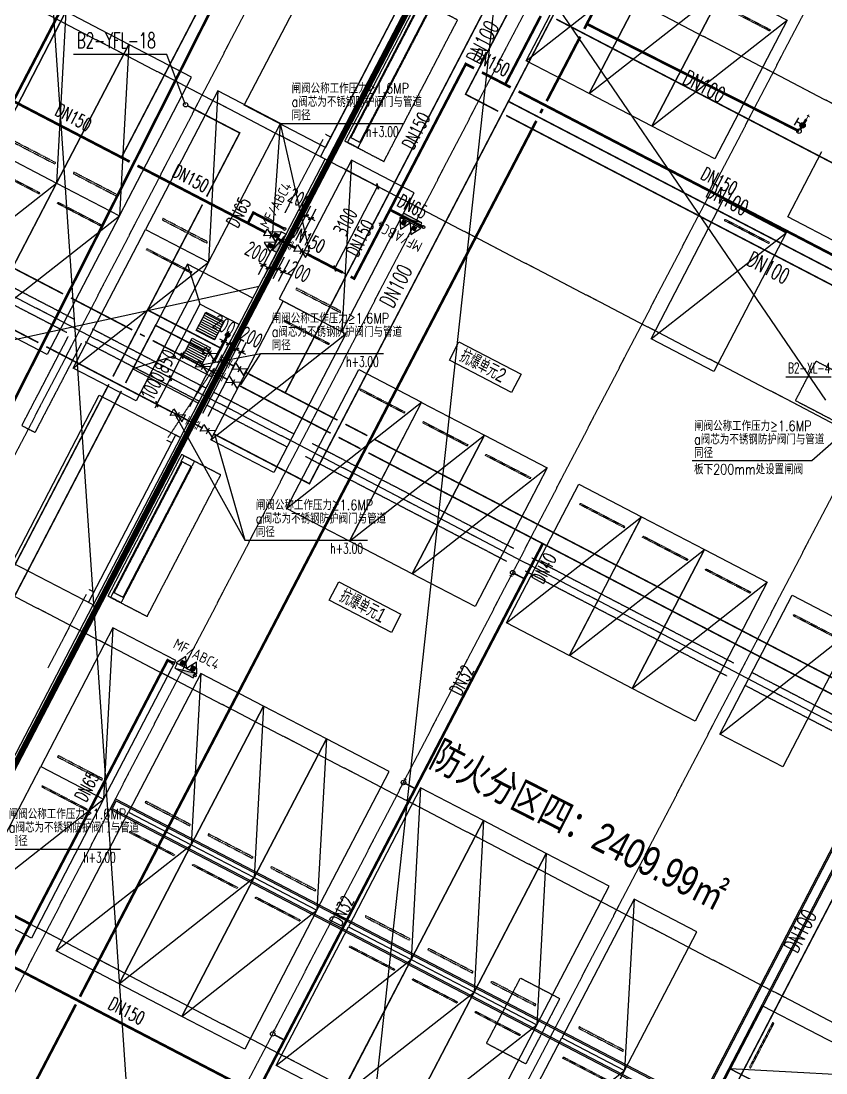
# Model space of a CAD drawing. Extents: x -1466470 to 922624, y -511729 to 590125.
# Drawn here: x -231838 to -204569, y 194625 to 230256 of the extents above; entities that cross this region are included whole.
import ezdxf
from ezdxf.xclip import XClip

# ---------------------------------------------------------------- set-up
doc = ezdxf.new("R2010")
doc.units = 0
doc.header["$LTSCALE"] = 10
doc.header["$MEASUREMENT"] = 0
doc.header["$XCLIPFRAME"] = 2
doc.linetypes.add('X-104 B2平面$0$DOTE', pattern=[2.42, 2, -0.2, 0.02, -0.2])
doc.linetypes.add('X-104 B2平面$1$DASH', pattern=[0.35, 0.25, -0.1])
for name, color, linetype, plot in [('104-13 B2核心筒$0$04-不打印_辅助线', 165, 'Continuous', False), ('X-104 B2平面$0$04-不打印_辅助线', 165, 'Continuous', False), ('X-104 B2平面$0$04-不打印_防火分区', 30, 'Continuous', False), ('X-104 B2平面$0$04-不打印_面积', 5, 'Continuous', False), ('X-104 B2平面$1$DIM_MODI', 6, 'Continuous', False)]:
    doc.layers.add(name, color=color, linetype=linetype, plot=plot)
for name, color, linetype in [('DIM_压力废', 3, 'Continuous'), ('DIM_消防', 3, 'Continuous'), ('EQUIP_消火栓', 7, 'Continuous'), ('EQUIP_消防', 7, 'Continuous'), ('EQUIP_给水', 7, 'Continuous'), ('PIPE-中水', 122, 'TG_Z'), ('PIPE-压力废', 31, 'TG_YF'), ('PIPE-消防', 1, 'Continuous'), ('PIPE-给水', 3, 'TG_J'), ('PIPE-通气', 3, 'TG_T'), ('TEXT_中水', 7, 'Continuous'), ('TEXT_压力废', 7, 'Continuous'), ('TEXT_消防', 7, 'Continuous'), ('TEXT_通气', 7, 'Continuous'), ('TWT_DIM', 3, 'Continuous'), ('TWT_LEAD', 3, 'Continuous'), ('VALVE_压力废', 7, 'Continuous'), ('VALVE_热给水', 7, 'Continuous'), ('VPIPE-中水中', 124, 'Continuous'), ('VPIPE-压力废', 31, 'Continuous'), ('VPIPE-消防', 1, 'Continuous'), ('X-104 B2平面$0$02-TEXT_房间', 7, 'Continuous'), ('X-104 B2平面$0$A-I_车位', 9, 'Continuous'), ('X-104 B2平面$0$A-SUR_看线', 231, 'Continuous'), ('X-104 B2平面$0$A_AXIS-轴线', 9, 'X-104 B2平面$0$DOTE'), ('X-104 B2平面$0$DOOR_FIRE', 220, 'Continuous'), ('X-104 B2平面$0$VPIPE-消防', 1, 'Continuous'), ('X-104 B2平面$0$抗爆隔墙', 151, 'Continuous'), ('X-104 B2平面$0$集水坑&', 6, 'Continuous'), ('X-104 B2平面$1$集水坑&', 7, 'Continuous'), ('水-管线-给水低', 1, 'Continuous'), ('水-设备-给水', 7, 'Continuous'), ('水-阀门-给水', 7, 'Continuous')]:
    doc.layers.add(name, color=color, linetype=linetype)
doc.layers.get('X-104 B2平面$0$A-SUR_看线').off()
doc.styles.add('_TCH_DIM_T3', font='ROS1', dxfattribs={"width": 0.8, "bigfont": 'JD'})
doc.styles.add('_TWT_PIPEDN', font='SIMPLEX', dxfattribs={"width": 0.8, "height": 3.5, "bigfont": 'HZTXT'})
doc.styles.add('_TWT_SERIAL', font='COMPLEX', dxfattribs={"width": 0.8, "height": 3.5, "bigfont": 'HZTXT'})
doc.styles.get("Standard").update_dxf_attribs({"font": 'gbenor.shx', "bigfont": 'gbcbig.shx'})
doc.styles.add('TG_LINETYPE', font='romans2.shx', dxfattribs={"width": 0.8, "height": 3, "bigfont": 'hzdf2.shx'})
doc.styles.add('X-104 B2平面$0$_TCH_SPACE', font='ros.shx', dxfattribs={"width": 0.75, "height": 5, "bigfont": 'jd.shx'})
doc.styles.add('X-104 B2平面$0$Arial', font='arial.ttf', dxfattribs={"width": 0.75, "height": 2.5})
doc.linetypes.add('TG_J', pattern='A,2,-0.3,["J",TG_LINETYPE,S=0.1,R=0,X=-0.23,Y=-0.15],0', length=2.3)
doc.linetypes.add('TG_T', pattern='A,2,-0.3,["T",TG_LINETYPE,S=0.1,R=0,X=-0.23,Y=-0.15],0', length=2.3)
doc.linetypes.add('TG_XH', pattern='A,5,-0.6,["XH",TG_LINETYPE,S=0.1,R=0,X=-0.52,Y=-0.15],0', length=5.6)
doc.linetypes.add('TG_YF', pattern='A,2,-0.6,["YF",TG_LINETYPE,S=0.1,R=0,X=-0.52,Y=-0.15],0', length=2.6)
doc.linetypes.add('TG_Z', pattern='A,2,-0.3,["Z",TG_LINETYPE,S=0.1,R=0,X=-0.23,Y=-0.15],0', length=2.3)
doc.dimstyles.new('_TWT_ARCH&&150', dxfattribs={"dimtxt": 525, "dimasz": 150, "dimexe": 375, "dimexo": 450, "dimgap": 150, "dimtad": 1, "dimdec": 0, "dimzin": 0, "dimdsep": 46, "dimtxsty": '_TCH_DIM_T3', "dimblk": 'ARCHTICK', "dimcen": 0.09, "dimclrt": 7, "dimazin": 2, "dimtfac": 1, "dimtdec": 0, "dimtix": 1, "dimtmove": 2, "dimatfit": 3, "dimfxl": 1, "dimtolj": 1, "dimtzin": 0, "dimarcsym": 0})
pattern_1 = [(180, (350, -250), (-7e-15, -79.375), [])]

# ---------------------------------------------------------------- blocks, each defined once
blk = doc.blocks.new('X-104 B2平面$0$jgfd')
blk.add_lwpolyline([(5300, -1200), (0, -1200), (0, 1200), (5300, 1200), (5300, -1200), (0, 1200)])
at = {"linetype": 'X-104 B2平面$1$DASH', "ltscale": 0.001}
blk.add_lwpolyline([(550, -850), (550, 850), (600, 850), (600, -850)], close=True, dxfattribs=at)
blk = doc.blocks.new('*U325')
at = {"linetype": 'X-104 B2平面$1$DASH'}
for p, q in [((-200, -500), (-200, -100)), ((0, -100), (-200, -100)), ((5000, -100), (5200, -100)), ((5200, -500), (5200, -100)), ((0, -500), (-200, -500)), ((5000, -500), (5200, -500))]:
    blk.add_line(p, q, dxfattribs=at)
blk.add_lwpolyline([(5200, 0), (-200, 0), (-200, -1500), (5200, -1500)], close=True, dxfattribs=at)
for points in [[(5000, -100), (0, -100)], [(0, -100), (0, -500)], [(5000, -130), (0, -130)], [(5000, -100), (5000, -500)], [(5000, -470), (0, -470)], [(5000, -500), (0, -500)]]:
    blk.add_lwpolyline(points, dxfattribs=at)
blk = doc.blocks.new('104 轴线')
for p, q in [((-113685, 111729), (-249575, 182469)), ((-117841, 103746), (-253731, 174486)), ((-105097, 128228), (-187855, 171309)), ((-184044, 114309), (-154686, 170705)), ((-176593, 110430), (-147235, 166826)), ((-122274, 95231), (-258164, 165971)), ((-169142, 106551), (-139784, 162948)), ((-109530, 119712), (-192288, 162793)), ((-161691, 102673), (-132333, 159069))]:
    blk.add_line(p, q)
blk = doc.blocks.new('104-13 B2核心筒')
at = {"layer": '104-13 B2核心筒$0$04-不打印_辅助线'}
ref = blk.add_blockref('104 轴线', (287656, 163437), dxfattribs=dict(at, rotation=57.54087654753766))
XClip(ref).set_block_clipping_path([(-309787.1235870313, 156236.3262284864), (-264650.8410785095, 85274.8859858383), (-219747.6862062201, 113836.3339625026), (-264883.9687147418, 184797.7742051506)])
blk = doc.blocks.new('X-104 B2平面$1$12ddddddj')
at = {"layer": 'X-104 B2平面$1$集水坑&', "linetype": 'Continuous'}
h = blk.add_hatch(dxfattribs=at)
h.set_pattern_fill('ANSI31', color=256, scale=50, angle=135)
h.set_pattern_definition(pattern_1)
h.paths.add_polyline_path([(3014056, 294593), (3014756, 294593), (3014756, 293893), (3014056, 293893)])
h.paths.add_polyline_path([(3014056, 293593), (3014756, 293593), (3014756, 292893), (3014056, 292893)])
for points in [[(3015056, 294743), (3013556, 294743), (3013556, 292743), (3015056, 292743)], [(3014056, 294593), (3014756, 294593), (3014756, 293893), (3014056, 293893)], [(3014056, 293593), (3014756, 293593), (3014756, 292893), (3014056, 292893)]]:
    blk.add_lwpolyline(points, close=True, dxfattribs=at)
for centre in [(3013736, 294243), (3013736, 293243)]:
    blk.add_circle(centre, 50, dxfattribs=at)
blk = doc.blocks.new('X-104 B2平面$0$A$C47720B67')
at = {"layer": 'X-104 B2平面$0$A_AXIS-轴线'}
blk.add_line((0, 0), (-2484, 1293), dxfattribs=at)
blk = doc.blocks.new('X-104 B2平面$0$A$C026855F6')
at = {"layer": 'X-104 B2平面$0$VPIPE-消防', "linetype": 'Continuous'}
for centre in [(-182082, -55595), (-177377, -55533), (-185119, -70721)]:
    blk.add_circle(centre, 50, dxfattribs=at)
blk = doc.blocks.new('X-104 B2平面')
at = {"layer": 'X-104 B2平面$0$02-TEXT_房间'}
for points in [[(-26972, 225413), (-24865, 224317), (-25189, 223696), (-27295, 224792), (-26972, 225413)], [(-31043, 217280), (-28936, 216184), (-29259, 215563), (-31366, 216659), (-31043, 217280)]]:
    blk.add_lwpolyline(points, dxfattribs=at)
at = {"layer": 'X-104 B2平面$0$04-不打印_辅助线'}
blk.add_lwpolyline([(-44430, 206762), (-39362, 216497), (-39522, 216580), (-36567, 222257), (-36407, 222174), (-31501, 231599), (-31661, 231682), (-28544, 237669), (-35036, 241049), (-32890, 245173), (-36970, 247297), (-39117, 243173), (-42931, 245159), (-40668, 249505), (-45325, 251930)], dxfattribs=at)
for points in [[(-34249, 233424), (-31294, 239100), (-28544, 237669), (-31499, 231992)], [(-42112, 217929), (-39157, 223606), (-36407, 222174), (-39362, 216497)]]:
    blk.add_lwpolyline(points, close=True, dxfattribs=at)
at = {"layer": 'X-104 B2平面$0$04-不打印_防火分区', "linetype": 'X-104 B2平面$1$DASH', "const_width": 200}
blk.add_lwpolyline([(-54945, 186239), (-28182, 237650), (-32262, 239774), (-31085, 242035), (-33524, 243305), (-32578, 245123), (-31868, 244753), (-18940, 269589)], dxfattribs=at)
at = {"layer": 'X-104 B2平面$0$04-不打印_面积', "color": 250}
blk.add_line((-25122, 242877), (-56424, -43588), dxfattribs=at)
for points in [[(-14545, 223432), (-114405, 369837), (-155951, 369837)], [(-42154, 257698), (-16810, -114737), (61547, 245499)]]:
    blk.add_lwpolyline(points, dxfattribs=at)
at = {"layer": 'X-104 B2平面$0$A_AXIS-轴线'}
for p, q in [((-31314, 232347), (-31488, 232438)), ((-36705, 221991), (-36879, 222082)), ((-39337, 216935), (-39511, 217026))]:
    blk.add_line(p, q, dxfattribs=at)
at = {"layer": 'X-104 B2平面$0$抗爆隔墙', "linetype": 'X-104 B2平面$1$DASH'}
blk.add_line((-41779, 222575), (-41335, 222344), dxfattribs=at)
for points in [[(-40017, 226177), (-46848, 229730)], [(-42247, 226766), (-40251, 225727)], [(-41779, 222575), (-40209, 225591)], [(-39396, 225854), (-35540, 223845)], [(-39766, 225360), (-41335, 222345)], [(-35770, 223394), (-39630, 225403)], [(-35272, 223706), (-32569, 222298)], [(-32798, 221847), (-35506, 223256)], [(-31948, 221975), (-25119, 218418)], [(-25347, 217968), (-32177, 221524)], [(-24498, 218094), (-17669, 214537)], [(-17897, 214090), (-24727, 217645)], [(-17047, 214214), (-9686, 210380)], [(-9914, 209934), (-17276, 213766)]]:
    blk.add_lwpolyline(points, dxfattribs=at)
at = {"layer": 'X-104 B2平面$1$DIM_MODI'}
blk.add_lwpolyline([(-33745, 227288), (-220712, 186513), (-292305, 186513)], dxfattribs=at)
at = {"layer": 'X-104 B2平面$1$集水坑&', "linetype": 'Continuous'}
for p, q in [((-36172, 228041), (-35747, 226692)), ((-36670, 224918), (-38019, 224493)), ((-38609, 209933), (-38793, 209578)), ((-38587, 209865), (-38726, 209599))]:
    blk.add_line(p, q, dxfattribs=at)
for points in [[(-11132, 230012), (-12287, 227795), (-15835, 229642), (-14680, 231859)], [(-13066, 229329), (-14152, 227244), (-6523, 223273), (-24208, 189302)], [(-13022, 229306), (-14085, 227265), (-6456, 223294), (-24163, 189279)], [(-12756, 229168), (-12756, 229168), (-13680, 227393), (-6051, 223421), (-23897, 189140)], [(-12712, 229145), (-12712, 229145), (-13613, 227414), (-5984, 223443), (-23853, 189117)], [(-33954, 226886), (-36172, 228041), (-38019, 224493), (-35801, 223338)], [(-38609, 209933), (-18828, 199636)], [(-38793, 209578), (-19013, 199281)], [(-38726, 209599), (-18990, 199325)], [(-38587, 209865), (-18851, 199591)]]:
    blk.add_lwpolyline(points, dxfattribs=at)
at = {"layer": 'X-104 B2平面$1$集水坑&', "linetype": 'X-104 B2平面$1$DASH'}
blk.add_lwpolyline([(-14883, 224755), (-15576, 223425), (-13359, 222270), (-12666, 223601)], close=True, dxfattribs=at)
blk.add_lwpolyline([(-26041, 201643), (-24887, 203861), (-23556, 203168), (-24711, 200950), (-26041, 201643)], dxfattribs=at)
at = {"rotation": 302.4591234524622}
blk.add_blockref('104-13 B2核心筒', (-162014, 239690), dxfattribs=at)
at = {"layer": 'X-104 B2平面$0$A-I_车位', "rotation": 242.5000000001566}
for p in [(-21181, 239078), (-19052, 237970), (-16923, 236862), (-41670, 231340), (-39541, 230232), (-16952, 229661), (-36525, 228662), (-31866, 226237), (-29301, 223915), (-27172, 222806), (-25043, 221698), (-21850, 220036), (-19721, 218928), (-17592, 217819), (-14621, 216273), (-40076, 210471), (-37104, 208924), (-34975, 207816), (-32847, 206708), (-29653, 205045), (-27525, 203937), (-25396, 202829), (-22424, 201282)]:
    blk.add_blockref('X-104 B2平面$0$jgfd', p, dxfattribs=at)
at = {"layer": 'X-104 B2平面$0$A-I_车位', "xscale": -1}
for p, rotation in [((-43798, 232448), 242.5000000001245), ((-41670, 231340), 242.5000000001245), ((-39541, 230232), 242.5000000001245), ((-36525, 228662), 242.5000000001245), ((-32001, 226307), 242.5000000001245), ((-40076, 210471), 242.5000000001245), ((-37104, 208924), 242.5000000001245), ((-34975, 207816), 242.5000000001245), ((-32847, 206708), 242.5000000001245), ((-29653, 205045), 242.5000000001245), ((-27525, 203937), 242.5000000001245), ((-25396, 202829), 242.5000000001245), ((-22424, 201282), 242.5000000001245), ((-17227, 201846), 152.500000000127), ((-18335, 199717), 152.500000000127)]:
    blk.add_blockref('X-104 B2平面$0$jgfd', p, dxfattribs=dict(at, rotation=rotation))
at = {"layer": 'X-104 B2平面$0$A-SUR_看线'}
blk.add_blockref('X-104 B2平面$0$A$C026855F6', (149199, 284830), dxfattribs=at)
for p, rotation in [((-31581, 232260), 89.99999999999991), ((-36823, 222174), 263.9999999999999), ((-39604, 216848), 89.99999999999991)]:
    blk.add_blockref('X-104 B2平面$0$A$C47720B67', p, dxfattribs=dict(at, rotation=rotation))
at = {"layer": 'X-104 B2平面$0$A_AXIS-轴线', "rotation": 7.045863037328646e-07}
blk.add_blockref('104 轴线', (130274, 84690), dxfattribs=at)
at = {"layer": 'X-104 B2平面$0$DOOR_FIRE', "linetype": 'X-104 B2平面$1$DASH'}
for p, rotation in [((-30750, 232391), 62.49997225075473), ((-38773, 216980), 62.49997225075011)]:
    blk.add_blockref('*U325', p, dxfattribs=dict(at, rotation=rotation))
at = {"layer": 'X-104 B2平面$1$集水坑&', "linetype": 'Continuous', "rotation": 152.5001302531985}
blk.add_blockref('X-104 B2平面$1$12ddddddj', (2773817, -905834), dxfattribs=at)
at = {"layer": 'X-104 B2平面$0$02-TEXT_房间', "style": 'X-104 B2平面$0$_TCH_SPACE', "width": 0.75}
for s, p in [('抗爆单元2', (-26995, 224770)), ('抗爆单元1', (-31065, 216637))]:
    blk.add_text(s, height=482.2, rotation=332.5, dxfattribs=at).set_placement(p)
at = {"layer": 'X-104 B2平面$0$02-TEXT_房间', "color": 1, "style": 'X-104 B2平面$0$Arial', "width": 0.75}
blk.add_text('防火分区四：2409.99㎡', height=1000, rotation=333.046, dxfattribs=at).set_placement((-28023, 211078))
blk = doc.blocks.new('X-104 B2平面$0$12ddddddj')
at = {"layer": 'X-104 B2平面$0$集水坑&', "linetype": 'Continuous'}
h = blk.add_hatch(dxfattribs=at)
h.set_pattern_fill('ANSI31', color=256, scale=50, angle=135)
h.set_pattern_definition(pattern_1)
h.paths.add_polyline_path([(3014056, 294593), (3014756, 294593), (3014756, 293893), (3014056, 293893)])
h.paths.add_polyline_path([(3014056, 293593), (3014756, 293593), (3014756, 292893), (3014056, 292893)])
for points in [[(3015056, 294743), (3013556, 294743), (3013556, 292743), (3015056, 292743)], [(3014056, 294593), (3014756, 294593), (3014756, 293893), (3014056, 293893)], [(3014056, 293593), (3014756, 293593), (3014756, 292893), (3014056, 292893)]]:
    blk.add_lwpolyline(points, close=True, dxfattribs=at)
for centre in [(3013736, 294243), (3013736, 293243)]:
    blk.add_circle(centre, 50, dxfattribs=at)
blk = doc.blocks.new('$VALVE$00000497')
for p, q in [((78, 138), (-78, 138)), ((0, 50), (0, 138))]:
    blk.add_line(p, q)
at = {"const_width": 49.6}
blk.add_lwpolyline([(25, 0, 1), (-25, 0, 1)], format="xyb", close=True, dxfattribs=at)
blk.add_circle((0, 0), 50)
blk = doc.blocks.new('$TwtSys$00000320')
at = {"const_width": 20}
for points in [[(0, 0), (0, -121)], [(-37, -83), (37, -83)]]:
    blk.add_lwpolyline(points, dxfattribs=at)
blk = doc.blocks.new('dfgdfgsdfgsdgdfgsdg')
at = {"layer": '水-管线-给水低', "linetype": 'Continuous', "ltscale": 1.5, "const_width": 90}
blk.add_lwpolyline([(-126574, 248570), (-126363, 248231)], dxfattribs=at)
at = {"layer": '水-管线-给水低', "linetype": 'Continuous'}
blk.add_circle((-126614, 248634), 75, dxfattribs=at)
at = {"layer": '水-设备-给水', "xscale": 1.5, "yscale": 1.5, "zscale": 1.5, "rotation": 32.01380127646564}
blk.add_blockref('$TwtSys$00000320', (-126363, 248231), dxfattribs=at)
at = {"layer": '水-阀门-给水', "xscale": 1.8, "yscale": 1.8, "zscale": 1.8, "rotation": 302.0138012764656}
blk.add_blockref('$VALVE$00000497', (-126491, 248436), dxfattribs=at)
blk = doc.blocks.new('$TWTSYS$00000546')
h = blk.add_hatch()
h.set_pattern_fill('ANSI31', color=256, scale=200, style=0)
h.set_pattern_definition([(45, (-38543.802, -6670.83), (-17.67767, 17.67767), [])])
h.paths.add_polyline_path([(-65, 174), (65, 174), (65, 44), (-65, 44)])
for points in [[(0, 344), (-198, 0), (198, 0)], [(-65, 174), (65, 174), (65, 44), (-65, 44)]]:
    blk.add_lwpolyline(points, close=True)
blk = doc.blocks.new('$TwtSys$00000434')
for p, q in [((-0.5, 0.5), (-0.5, -0.5)), ((-0.5, -0.5), (0.5, 0.5)), ((0.5, 0.5), (-0.5, 0.5)), ((0.5, -0.5), (0.5, 0.5)), ((-0.5, -0.5), (0.5, -0.5))]:
    blk.add_line(p, q)
blk.add_solid([(0.5, -0.5), (0.5, 0.5), (-0.5, -0.5)])
blk = doc.blocks.new('$VALVE$00000551')
at = {"const_width": 30}
for points in [[(-332, -177), (-332, 175)], [(-2, 100), (-252, 100), (-252, 175)], [(-2, 100), (-2, 175)], [(-2, 100), (248, 100), (248, 175)], [(332, -175), (332, 177)], [(-252, -175), (-252, -100), (-2, -100)], [(-2, -175), (-2, -100)], [(248, -175), (248, -100), (-2, -100)]]:
    blk.add_lwpolyline(points, dxfattribs=at)
blk = doc.blocks.new('$VALVE$00000296')
for points in [[(-125, 72), (-125, -72), (125, 72), (125, -72), (-125, 72)], [(0, 60), (0, -64)]]:
    blk.add_lwpolyline(points)
for p in [(-125, 0), (125, 0)]:
    blk.add_point(p)
blk = doc.blocks.new('_ArchTick')
at = {"color": 0, "linetype": 'ByBlock', "const_width": 0.4}
blk.add_lwpolyline([(-0.5, -0.5), (0.5, 0.5)], dxfattribs=at)
blk = doc.blocks.new('*D102')
at = {"layer": 'Defpoints', "color": 0, "transparency": 16777216}
for p in [(-226777, 218163), (-225421, 217457), (-225883, 216570)]:
    blk.add_point(p, dxfattribs=at)
at = {"layer": 'TWT_DIM', "color": 0, "lineweight": -2, "transparency": 16777216}
for p, q in [((-227239, 217276), (-226777, 218163)), ((-225820, 217665), (-227110, 218336)), ((-226777, 218163), (-226708, 218296)), ((-226282, 216778), (-227571, 217449)), ((-227239, 217276), (-227308, 217143))]:
    blk.add_line(p, q, dxfattribs=at)
at = {"layer": 'TWT_DIM', "color": 0, "lineweight": -2, "transparency": 16777216, "xscale": 150, "yscale": 150, "zscale": 150}
for p, rotation in [((-226777, 218163), 242.4989003255905), ((-227239, 217276), 62.49890032559049)]:
    blk.add_blockref('_ArchTick', p, dxfattribs=dict(at, rotation=rotation))
at = {"layer": 'TWT_DIM', "color": 7, "transparency": 16777216, "insert": (-227374, 217910), "char_height": 525, "attachment_point": 5, "rotation": 62.4989, "style": '_TCH_DIM_T3'}
blk.add_mtext('\\A1;1000', dxfattribs=at)
blk = doc.blocks.new('*D103')
at = {"layer": 'Defpoints', "color": 0, "transparency": 16777216}
for p in [(-226385, 218917), (-225028, 218211), (-225421, 217457)]:
    blk.add_point(p, dxfattribs=at)
at = {"layer": 'TWT_DIM', "color": 0, "lineweight": -2, "transparency": 16777216}
for p, q in [((-226777, 218163), (-226385, 218917)), ((-225428, 218419), (-226717, 219090)), ((-226385, 218917), (-226315, 219050)), ((-225820, 217665), (-227110, 218336)), ((-226777, 218163), (-226846, 218030))]:
    blk.add_line(p, q, dxfattribs=at)
at = {"layer": 'TWT_DIM', "color": 0, "lineweight": -2, "transparency": 16777216, "xscale": 150, "yscale": 150, "zscale": 150}
for p, rotation in [((-226385, 218917), 242.4989003255907), ((-226777, 218163), 62.49890032559072)]:
    blk.add_blockref('_ArchTick', p, dxfattribs=dict(at, rotation=rotation))
at = {"layer": 'TWT_DIM', "color": 7, "transparency": 16777216, "insert": (-226947, 218731), "char_height": 525, "attachment_point": 5, "rotation": 62.4989, "style": '_TCH_DIM_T3'}
blk.add_mtext('\\A1;850', dxfattribs=at)
blk = doc.blocks.new('*D107')
at = {"layer": 'Defpoints', "color": 0, "transparency": 16777216}
for p in [(-221265, 225440), (-219757, 224655), (-222713, 222659)]:
    blk.add_point(p, dxfattribs=at)
at = {"layer": 'TWT_DIM', "color": 0, "lineweight": -2, "transparency": 16777216}
for p, q in [((-220866, 225232), (-219425, 224482)), ((-221205, 221874), (-219757, 224655)), ((-222314, 222451), (-220872, 221701))]:
    blk.add_line(p, q, dxfattribs=at)
at = {"layer": 'TWT_DIM', "color": 0, "lineweight": -2, "transparency": 16777216, "xscale": 150, "yscale": 150, "zscale": 150}
for p, rotation in [((-219757, 224655), 62.49998683003494), ((-221205, 221874), 242.4999868300349)]:
    blk.add_blockref('_ArchTick', p, dxfattribs=dict(at, rotation=rotation))
at = {"layer": 'TWT_DIM', "color": 7, "transparency": 16777216, "insert": (-220847, 223455), "char_height": 525, "attachment_point": 5, "rotation": 62.5, "style": '_TCH_DIM_T3'}
blk.add_mtext('\\A1;3100', dxfattribs=at)
blk = doc.blocks.new('*D142')
at = {"layer": 'Defpoints', "color": 0, "transparency": 16777216}
for p in [(-222014, 223568), (-222713, 222659), (-222536, 222567)]:
    blk.add_point(p, dxfattribs=at)
at = {"layer": 'TWT_DIM', "color": 0, "lineweight": -2, "transparency": 16777216}
for p, q in [((-222505, 223058), (-222019, 223993)), ((-222328, 222966), (-221841, 223900)), ((-222192, 223660), (-222325, 223729)), ((-222192, 223660), (-222014, 223568)), ((-222014, 223568), (-221881, 223498))]:
    blk.add_line(p, q, dxfattribs=at)
at = {"layer": 'TWT_DIM', "color": 0, "lineweight": -2, "transparency": 16777216, "xscale": 150, "yscale": 150, "zscale": 150}
for p, rotation in [((-222192, 223660), 332.4999861254499), ((-222014, 223568), 152.4999861254499)]:
    blk.add_blockref('_ArchTick', p, dxfattribs=dict(at, rotation=rotation))
at = {"layer": 'TWT_DIM', "color": 7, "transparency": 16777216, "insert": (-222403, 224235), "char_height": 525, "attachment_point": 5, "rotation": 332.5, "style": '_TCH_DIM_T3'}
blk.add_mtext('\\A1;200', dxfattribs=at)
blk = doc.blocks.new('*D143')
at = {"layer": 'Defpoints', "color": 0, "transparency": 16777216}
for p in [(-223156, 222890), (-222979, 222798), (-223449, 221894)]:
    blk.add_point(p, dxfattribs=at)
at = {"layer": 'TWT_DIM', "color": 0, "lineweight": -2, "transparency": 16777216}
for p, q in [((-223364, 222491), (-223800, 221654)), ((-223187, 222398), (-223623, 221561)), ((-223627, 221986), (-223760, 222056)), ((-223627, 221986), (-223449, 221894)), ((-223449, 221894), (-223316, 221825))]:
    blk.add_line(p, q, dxfattribs=at)
at = {"layer": 'TWT_DIM', "color": 0, "lineweight": -2, "transparency": 16777216, "xscale": 150, "yscale": 150, "zscale": 150}
for p, rotation in [((-223627, 221986), 332.4999861254499), ((-223449, 221894), 152.4999861254499)]:
    blk.add_blockref('_ArchTick', p, dxfattribs=dict(at, rotation=rotation))
at = {"layer": 'TWT_DIM', "color": 7, "transparency": 16777216, "insert": (-223864, 222432), "char_height": 525, "attachment_point": 5, "rotation": 332.5, "style": '_TCH_DIM_T3'}
blk.add_mtext('\\A1;200', dxfattribs=at)
blk = doc.blocks.new('*D144')
at = {"layer": 'Defpoints', "color": 0, "transparency": 16777216}
for p in [(-224371, 219041), (-225883, 216570), (-225705, 216478)]:
    blk.add_point(p, dxfattribs=at)
at = {"layer": 'TWT_DIM', "color": 0, "lineweight": -2, "transparency": 16777216}
for p, q in [((-225675, 216969), (-224375, 219466)), ((-225498, 216877), (-224198, 219374)), ((-224548, 219134), (-224681, 219203)), ((-224548, 219134), (-224371, 219041)), ((-224371, 219041), (-224238, 218972))]:
    blk.add_line(p, q, dxfattribs=at)
at = {"layer": 'TWT_DIM', "color": 0, "lineweight": -2, "transparency": 16777216, "xscale": 150, "yscale": 150, "zscale": 150}
for p, rotation in [((-224548, 219134), 332.4999133134228), ((-224371, 219041), 152.4999133134228)]:
    blk.add_blockref('_ArchTick', p, dxfattribs=dict(at, rotation=rotation))
at = {"layer": 'TWT_DIM', "color": 7, "transparency": 16777216, "insert": (-224035, 219549), "char_height": 525, "attachment_point": 5, "rotation": 332.4999, "style": '_TCH_DIM_T3'}
blk.add_mtext('\\A1;200', dxfattribs=at)
blk = doc.blocks.new('*D145')
at = {"layer": 'Defpoints', "color": 0, "transparency": 16777216}
for p in [(-224788, 219323), (-226326, 216801), (-226149, 216709)]:
    blk.add_point(p, dxfattribs=at)
at = {"layer": 'TWT_DIM', "color": 0, "lineweight": -2, "transparency": 16777216}
for p, q in [((-226118, 217200), (-224792, 219748)), ((-225941, 217108), (-224615, 219655)), ((-224965, 219415), (-225098, 219484)), ((-224965, 219415), (-224788, 219323)), ((-224788, 219323), (-224655, 219253))]:
    blk.add_line(p, q, dxfattribs=at)
at = {"layer": 'TWT_DIM', "color": 0, "lineweight": -2, "transparency": 16777216, "xscale": 150, "yscale": 150, "zscale": 150}
for p, rotation in [((-224965, 219415), 332.4999133134154), ((-224788, 219323), 152.4999133134154)]:
    blk.add_blockref('_ArchTick', p, dxfattribs=dict(at, rotation=rotation))
at = {"layer": 'TWT_DIM', "color": 7, "transparency": 16777216, "insert": (-224953, 219950), "char_height": 525, "attachment_point": 5, "rotation": 332.4999, "style": '_TCH_DIM_T3'}
blk.add_mtext('\\A1;200', dxfattribs=at)
blk = doc.blocks.new('*D146')
at = {"layer": 'Defpoints', "color": 0, "transparency": 16777216}
for p in [(-222713, 222659), (-222536, 222567), (-222953, 221765)]:
    blk.add_point(p, dxfattribs=at)
at = {"layer": 'TWT_DIM', "color": 0, "lineweight": -2, "transparency": 16777216}
for p, q in [((-222921, 222260), (-223304, 221524)), ((-222743, 222168), (-223126, 221432)), ((-223130, 221857), (-223263, 221926)), ((-223130, 221857), (-222953, 221765)), ((-222953, 221765), (-222820, 221695))]:
    blk.add_line(p, q, dxfattribs=at)
at = {"layer": 'TWT_DIM', "color": 0, "lineweight": -2, "transparency": 16777216, "xscale": 150, "yscale": 150, "zscale": 150}
for p, rotation in [((-223130, 221857), 332.4999861254573), ((-222953, 221765), 152.4999861254574)]:
    blk.add_blockref('_ArchTick', p, dxfattribs=dict(at, rotation=rotation))
at = {"layer": 'TWT_DIM', "color": 7, "transparency": 16777216, "insert": (-222407, 221767), "char_height": 525, "attachment_point": 5, "rotation": 332.5, "style": '_TCH_DIM_T3'}
blk.add_mtext('\\A1;200', dxfattribs=at)

msp = doc.modelspace()

# ---------------------------------------------------------------- hatches: boundary and pattern name
at = {"layer": 'PIPE-压力废', "linetype": 'TG_YF'}
for points in [[(-216779.5, 227775.7), (-216802.8, 227787.8), (-216814.9, 227764.6)], [(-216779.5, 227775.7), (-216791.6, 227752.4), (-216814.9, 227764.6)], [(-224429, 226466), (-224416.9, 226489.3), (-224393.6, 226477.2)], [(-224429, 226466), (-224405.7, 226453.9), (-224393.6, 226477.2)]]:
    msp.add_hatch(color=256, dxfattribs=at).paths.add_polyline_path(points)
at = {"layer": 'PIPE-消防', "linetype": 'TG_XH'}
for points in [[(-216769.5, 228801.5), (-216809.4, 228822.3), (-216788.6, 228862.2)], [(-216769.5, 228801.5), (-216748.7, 228841.4), (-216788.6, 228862.2)], [(-223969.2, 223764.9), (-224009.1, 223785.7), (-223988.3, 223825.6)], [(-220552.5, 221534.4), (-220573.3, 221494.5), (-220533.3, 221473.7)], [(-220552.5, 221534.4), (-220512.6, 221513.6), (-220533.3, 221473.7)], [(-226872.1, 208605.4), (-226912, 208626.2), (-226891.2, 208666.1)], [(-226872.1, 208605.4), (-226851.3, 208645.4), (-226891.2, 208666.1)]]:
    msp.add_hatch(color=256, dxfattribs=at).paths.add_polyline_path(points)
at = {"layer": 'PIPE-消防'}
msp.add_hatch(color=256, dxfattribs=at).paths.add_polyline_path([(-223969.2, 223764.9), (-223948.4, 223804.8), (-223988.3, 223825.6)])
at = {"layer": 'PIPE-给水', "linetype": 'TG_J'}
for points in [[(-227281.2, 219947.4), (-227304.5, 219959.5), (-227292.4, 219982.8)], [(-227281.2, 219947.4), (-227269.1, 219970.7), (-227292.4, 219982.8)]]:
    msp.add_hatch(color=6, dxfattribs=at).paths.add_polyline_path(points)
at = {"layer": 'PIPE-通气'}
for points in [[(-222068.6, 214584.5), (-222080.7, 214561.2), (-222057.4, 214549.1)], [(-222068.6, 214584.5), (-222045.3, 214572.3), (-222057.4, 214549.1)]]:
    msp.add_hatch(color=256, dxfattribs=at).paths.add_polyline_path(points)

# ---------------------------------------------------------------- linework, layer by layer
at = {"layer": 'DIM_压力废'}
for p, q in [((-226901.3, 229128.2), (-230056.7, 229128.2)), ((-226264.8, 227421.7), (-226901.3, 229128.2))]:
    msp.add_line(p, q, dxfattribs=at)
at = {"layer": 'DIM_消防'}
msp.add_line((-204397.4, 218188.3), (-205928, 218188.3), dxfattribs=at)
at = {"layer": 'PIPE-中水', "linetype": 'TG_Z', "ltscale": 1.5, "const_width": 52.5}
for points in [[(-236380.5, 224120.7), (-230416.3, 221015.9)], [(-230150.2, 220877.3), (-228070.9, 219794.8)], [(-227804.8, 219656.3), (-227645.1, 219573.2)], [(-227379, 219434.7), (-225871.1, 218649.7)], [(-225472, 218441.9), (-224851, 218118.6)], [(-224451.9, 217910.8), (-221347.4, 216294.7)], [(-221081.3, 216156.1), (-220338, 215769.2)], [(-220071.9, 215630.7), (-201638.6, 206034.4)], [(-215182.1, 211570.6), (-214783.3, 211363)], [(-214783.3, 211363), (-214782.9, 211362.9)], [(-218881.9, 204463.3), (-218483, 204255.6)], [(-218483, 204255.6), (-218482.8, 204255.5)]]:
    msp.add_lwpolyline(points, dxfattribs=at)
at = {"layer": 'PIPE-中水', "ltscale": 1.5}
for points, const_width in [([(-214163, 212554.5), (-214783.3, 211363)], 90), ([(-214783.3, 211363), (-218483, 204255.6)], 90), ([(-218483, 204255.6), (-222915.7, 195740.3)], 90), ([(-222915.7, 195740.3), (-226883.6, 188117.6)], 90), ([(-223248.2, 195913.4), (-222915.7, 195740.3)], 52.5)]:
    msp.add_lwpolyline(points, dxfattribs=dict(at, const_width=const_width))
at = {"layer": 'PIPE-压力废', "linetype": 'TG_YF', "ltscale": 1.5, "const_width": 52.5}
for points in [[(-216779.5, 227775.7), (-215082, 231036.6)], [(-213707.5, 230321.1), (-202575.5, 224526.2)], [(-216779.5, 227775.7), (-215671.1, 227198.7)], [(-226198.3, 227387.1), (-224429, 226466)], [(-215405, 227060.2), (-201890.3, 220024.9)], [(-225553.1, 224306.7), (-224429, 226466)], [(-227551.2, 220468.4), (-225691.6, 224040.6)], [(-228722.8, 218217.6), (-227551.2, 220468.4)], [(-227551.2, 220468.4), (-225067.5, 219175.5)], [(-234346.8, 207414), (-228861.4, 217951.5)], [(-211132.7, 187471.6), (-195829, 216869.6)]]:
    msp.add_lwpolyline(points, dxfattribs=at)
at = {"layer": 'PIPE-压力废', "linetype": 'Continuous', "ltscale": 1.5, "const_width": 90}
for points in [[(-224871.3, 219552.5), (-225067.5, 219175.5)], [(-225067.5, 219175.5), (-225298.4, 218732)]]:
    msp.add_lwpolyline(points, dxfattribs=at)
at = {"layer": 'PIPE-消防', "linetype": 'TG_XH', "ltscale": 1.5, "const_width": 90}
for points in [[(-225431.2, 240354.9), (-232099.4, 227545.4)], [(-214231.4, 230424.7), (-215437.3, 228108)], [(-216769.5, 228801.5), (-219338.9, 223865.7)], [(-216769.5, 228801.5), (-216490.3, 228656.2)], [(-216224.2, 228517.6), (-215437.3, 228108)], [(-215437.3, 228108), (-215248.8, 228009.9)], [(-214982.7, 227871.4), (-203007.7, 221637.6)], [(-232099.4, 227545.4), (-228434.1, 225637.3)], [(-228434.1, 225637.3), (-228159.3, 225494.2)], [(-227893.1, 225355.7), (-224154.3, 223409.4)], [(-223969.2, 223764.9), (-224154.3, 223409.4)], [(-219338.9, 223865.7), (-220552.5, 221534.4)], [(-219338.9, 223865.7), (-218208, 223277)], [(-224154.3, 223409.4), (-223555.6, 223097.7)], [(-223156.4, 222889.9), (-222535.5, 222566.7)], [(-222136.4, 222358.9), (-220938.8, 221735.5)], [(-220672.7, 221597), (-220552.5, 221534.4)], [(-226872.1, 208605.4), (-231525.8, 199665.9)], [(-226683.6, 208507.3), (-226872.1, 208605.4)], [(-233432.8, 200658.6), (-231525.8, 199665.9)], [(-231525.8, 199665.9), (-232241.5, 198291)], [(-232241.5, 198291), (-224688, 194358.9)]]:
    msp.add_lwpolyline(points, dxfattribs=at)
at = {"layer": 'PIPE-消防', "linetype": 'TG_XH', "ltscale": 0.75, "const_width": 52.5}
msp.add_lwpolyline([(-222023, 237953), (-228434.1, 225637.3)], dxfattribs=at)
at = {"layer": 'PIPE-消防', "ltscale": 1.5, "const_width": 90}
msp.add_lwpolyline([(-222912.9, 223215.1), (-223969.2, 223764.9)], dxfattribs=at)
at = {"layer": 'PIPE-给水', "linetype": 'TG_J', "ltscale": 1.5, "const_width": 52.5}
msp.add_lwpolyline([(-222890.4, 217661.6), (-212343.3, 237921.8)], dxfattribs=at)
at = {"layer": 'PIPE-给水', "linetype": 'Continuous', "ltscale": 1.5, "const_width": 90}
for points in [[(-212669.3, 230157.5), (-208946.5, 237299.8)], [(-241828.5, 198039.4), (-225400.3, 230635.2)], [(-212754.5, 229994.1), (-212669.3, 230157.5)], [(-212669.3, 230157.5), (-205480.8, 226524.9)], [(-214031, 227545), (-212893.1, 229728.1)], [(-214242.3, 227139.6), (-214169.7, 227279)], [(-229841.9, 197211), (-214381, 226873.5)], [(-231552.2, 193929.7), (-229980.6, 196945)]]:
    msp.add_lwpolyline(points, dxfattribs=at)
at = {"layer": 'PIPE-给水', "color": 6, "linetype": 'TG_J', "ltscale": 1.5, "const_width": 52.5}
for points in [[(-228297.1, 217995.9), (-227281.2, 219947.4)], [(-227281.2, 219947.4), (-225640.2, 219093.2)], [(-225090.3, 218806.9), (-224635.4, 218570)], [(-224236.2, 218362.2), (-222890.4, 217661.6)], [(-237139.5, 201009.9), (-228435.6, 217729.8)], [(-222890.4, 217661.6), (-221116.5, 216738.2)], [(-220850.4, 216599.6), (-220106.9, 216212.6)], [(-219840.8, 216074), (-201407.7, 206477.9)]]:
    msp.add_lwpolyline(points, dxfattribs=at)
at = {"layer": 'PIPE-通气', "linetype": 'TG_T', "ltscale": 1.5, "const_width": 52.5}
msp.add_lwpolyline([(-215326.9, 227535), (-211277.4, 235314.1)], dxfattribs=at)
at = {"layer": 'PIPE-通气', "ltscale": 1.5, "const_width": 52.5}
for points in [[(-222068.6, 214584.5), (-215326.9, 227535)], [(-215326.9, 227535), (-182862, 210634.8)], [(-238522.6, 223149.9), (-231249.1, 219363.6)], [(-230983, 219225), (-226725.4, 217008.7)], [(-226326.2, 216800.9), (-225705.3, 216477.6)], [(-225306.1, 216269.8), (-222068.6, 214584.5)]]:
    msp.add_lwpolyline(points, dxfattribs=at)
at = {"layer": 'TWT_LEAD'}
for p, q in [((-223303.2, 223095.3), (-223043.4, 226788.8)), ((-222061.4, 222448.9), (-223043.4, 226788.8)), ((-223043.4, 226788.8), (-218885.3, 226788.8)), ((-225787.1, 218603), (-223716.6, 218998.5)), ((-224391.1, 217936.5), (-223716.6, 218998.5)), ((-223716.6, 218998.5), (-219558.5, 218998.5)), ((-226634.6, 216959), (-224254.1, 212674)), ((-203358.2, 216849.7), (-205045.7, 215354.3)), ((-203358.2, 216849.7), (-205045.7, 215354.3)), ((-225271.6, 216233.5), (-224254.1, 212674)), ((-205045.7, 215354.3), (-209106.7, 215354.3)), ((-224254.1, 212674), (-220096, 212674)), ((-232625.2, 202208.8), (-228467.1, 202208.8))]:
    msp.add_line(p, q, dxfattribs=at)
at = {"layer": 'VPIPE-中水中', "linetype": 'Continuous'}
for centre in [(-215182.1, 211570.6), (-218881.9, 204463.3), (-223314.7, 195948)]:
    msp.add_circle(centre, 75, dxfattribs=at)
at = {"layer": 'VPIPE-压力废', "linetype": 'Continuous'}
for centre in [(-226264.8, 227421.7), (-224836.6, 219619)]:
    msp.add_circle(centre, 75, dxfattribs=at)
at = {"layer": 'VPIPE-消防', "linetype": 'Continuous'}
for centre in [(-222912.9, 223215.1), (-218208, 223277), (-226683.6, 208507.3)]:
    msp.add_circle(centre, 50, dxfattribs=at)

# ---------------------------------------------------------------- block references
msp.add_blockref('X-104 B2平面', (-190030.1, -6020))
at = {"rotation": 116.6698916301988}
msp.add_blockref('dfgdfgsdfgsdgdfgsdg', (-40130.7, 451267.4, -67187.3), dxfattribs=at)
at = {"layer": 'EQUIP_消火栓', "xscale": 700, "zscale": 700}
for p, yscale, rotation in [((-218608.9, 223503.7), 180, 152.5000138824565), ((-223094.9, 222767.5), -180, 243.2674421139633), ((-226274.1, 208250.7), 180, 332.5389311849984)]:
    msp.add_blockref('$TwtSys$00000434', p, dxfattribs=dict(at, yscale=yscale, rotation=rotation))
at = {"layer": 'EQUIP_消防'}
for p, rotation in [((-218826.4, 223515.5), 152.5000138824565), ((-218474.5, 223332.3), 152.5000138824565), ((-223111.8, 222945.8), 61.73249904345032), ((-223299.7, 222596.3), 61.73249904345032), ((-226408.6, 208422.1), 332.5389311849984), ((-226056.6, 208239.1), 332.5389311849984)]:
    msp.add_blockref('$TWTSYS$00000546', p, dxfattribs=dict(at, rotation=rotation))
at = {"layer": 'EQUIP_给水', "linetype": 'ByBlock', "xscale": 1.5, "zscale": 1.5}
for p, yscale, rotation in [((-215182.1, 211570.6), 1.5, 332.4999649072392), ((-218881.9, 204463.3), -1.5, 332.5000087528325), ((-223314.7, 195948), -1.5, 332.5000087528325)]:
    msp.add_blockref('$TwtSys$00000320', p, dxfattribs=dict(at, yscale=yscale, rotation=rotation))
at = {"layer": 'VALVE_压力废', "xscale": 0.6, "yscale": 0.9, "zscale": 0.6}
for p, rotation in [((-222846, 222728.3), 332.4999861254491), ((-224930.6, 218723.7), 332.4989003255915), ((-225161.5, 218280.2), 332.4989003255915), ((-226015.8, 216639.3), 332.4999133134203)]:
    msp.add_blockref('$VALVE$00000551', p, dxfattribs=dict(at, rotation=rotation))
at = {"layer": 'VALVE_热给水', "xscale": -1.8, "yscale": -1.8, "zscale": 1.8}
for p, rotation in [((-223356, 222993.8), 332.499986125449), ((-222336, 222462.8), 332.4999861254491), ((-225440.7, 218989.3), 332.4989003255915), ((-225671.5, 218545.8), 332.4989003255915), ((-224435.8, 218466.1), 332.4989003255915), ((-224651.5, 218014.7), 332.4989003255915), ((-226525.8, 216904.8), 332.4999133134203), ((-225505.7, 216373.7), 332.4999133134203)]:
    msp.add_blockref('$VALVE$00000296', p, dxfattribs=dict(at, rotation=rotation))
at = {"layer": 'X-104 B2平面$0$集水坑&', "linetype": 'Continuous', "rotation": 152.5001302531985}
msp.add_blockref('X-104 B2平面$0$12ddddddj', (2583787.2, -911853.7), dxfattribs=at)

# ---------------------------------------------------------------- texts
at = {"layer": 'DIM_压力废', "color": 7, "style": '_TWT_SERIAL', "width": 0.64}
msp.add_text('B2-YFL-18', height=525, dxfattribs=at).set_placement((-229951.7, 229338.2))
at = {"layer": 'DIM_消防', "color": 7, "style": '_TWT_SERIAL', "width": 0.64}
msp.add_text('B2-XL-4', height=350, dxfattribs=at).set_placement((-205858, 218328.3))
at = {"layer": 'TEXT_中水', "style": '_TWT_PIPEDN', "width": 0.64}
for s, rotation, p in [('DN40', 62.50018, (-214156.3, 211163.8)), ('DN32', 62.5009, (-216943.5, 207375.6)), ('DN32', 62.5009, (-221009.7, 199564.2))]:
    msp.add_text(s, height=450, rotation=rotation, dxfattribs=at).set_placement(p)
at = {"layer": 'TEXT_压力废', "linetype": 'TG_YF', "style": '_TWT_PIPEDN', "width": 0.64}
for rotation, p in [(62.49991, (-216307.5, 228763.5)), (332.5, (-209471.4, 228158.2)), (332.49991, (-207294.3, 222011.7)), (62.5, (-205544.1, 198657.3))]:
    msp.add_text('DN100', height=525, rotation=rotation, dxfattribs=at).set_placement(p)
at = {"layer": 'TEXT_消防', "linetype": 'TG_XH', "style": '_TWT_PIPEDN', "width": 0.64}
for s, rotation, p in [('DN150', 332.49999, (-216565.2, 228948.8)), ('DN150', 332.49999, (-230728.5, 227085.4)), ('DN150', 62.49999, (-218548.2, 225871.8)), ('DN150', 332.49999, (-226756, 225017.4)), ('DN150', 332.49999, (-208849.6, 224932.3)), ('DN65', 62.49999, (-224505.1, 223222.7)), ('DN65', 332.49999, (-219137.9, 224014.7)), ('DN150', 62.49999, (-220439.7, 222238.3)), ('DN150', 332.49999, (-222815.1, 222965.9)), ('DN65', 62.5, (-229642.3, 203771.2)), ('DN150', 332.49999, (-228926.5, 196819))]:
    msp.add_text(s, height=450, rotation=rotation, dxfattribs=at).set_placement(p)
at = {"layer": 'TEXT_消防'}
for rotation, p in [(61.7325, (-223452.2, 223190.9)), (152.50001, (-218204.1, 222726.7)), (332.53893, (-226715.3, 209046.2))]:
    msp.add_text('MF/ABC4', height=350, rotation=rotation, dxfattribs=at).set_placement(p)
at = {"layer": 'TEXT_通气', "style": '_TWT_PIPEDN', "width": 0.64}
for rotation, p in [(332.49991, (-208682.2, 224329.8)), (62.49991, (-219241, 220503.8))]:
    msp.add_text('DN100', height=525, rotation=rotation, dxfattribs=at).set_placement(p)
at = {"layer": 'TWT_LEAD', "color": 7, "style": '_TWT_SERIAL'}
for s, width, p in [('闸阀公称工作压力≥1.6MP', 0.8, (-222671.9, 227803.8)), ('a阀芯为不锈钢防护阀门与管道', 0.8, (-222671.9, 227348.8)), ('同径', 0.8, (-222671.9, 226893.8)), ('h+3.00', 0.64, (-220149.9, 226333.8)), ('闸阀公称工作压力≥1.6MP', 0.8, (-223345.1, 220013.5)), ('a阀芯为不锈钢防护阀门与管道', 0.8, (-223345.1, 219558.5)), ('同径', 0.8, (-223345.1, 219103.5)), ('h+3.00', 0.64, (-220823.2, 218543.5)), ('闸阀公称工作压力≥1.6MP', 0.8, (-209036.7, 216369.3)), ('a阀芯为不锈钢防护阀门与管道', 0.8, (-209036.7, 215914.3)), ('同径', 0.8, (-209036.7, 215459.3)), ('板下200mm处设置闸阀', 0.8, (-209036.7, 214899.3)), ('闸阀公称工作压力≥1.6MP', 0.8, (-223882.6, 213689)), ('a阀芯为不锈钢防护阀门与管道', 0.8, (-223882.6, 213234)), ('同径', 0.8, (-223882.6, 212779)), ('h+3.00', 0.64, (-221360.7, 212219)), ('闸阀公称工作压力≥1.6MP', 0.8, (-232253.7, 203223.8)), ('a阀芯为不锈钢防护阀门与管道', 0.8, (-232253.7, 202768.8)), ('同径', 0.8, (-232253.7, 202313.8)), ('h+3.00', 0.64, (-229731.7, 201753.8))]:
    msp.add_text(s, height=350, dxfattribs=dict(at, width=width)).set_placement(p)

# ---------------------------------------------------------------- dimensions: what is measured, and where the dimension line sits
at = {"layer": 'TWT_DIM'}
for p1, p2, distance, text, picture, middle in [((-222712.9, 222659.1), (-221265.1, 225440.3), -1700, '3100', '*D107', (-220847, 223455.2)), ((-225420.9, 217457.1), (-225028.4, 218211), 1528.9, '850', '*D103', (-226946.7, 218730.5)), ((-225882.7, 216570), (-225420.9, 217457.1), 1528.9, '1000', '*D102', (-227373.8, 217910))]:
    dim = msp.add_aligned_dim(p1=p1, p2=p2, distance=distance, text=text, dimstyle='_TWT_ARCH&&150', dxfattribs=at)
    dim.commit()
    dim.dimension.update_dxf_attribs({"geometry": picture, "text_midpoint": middle})
for base, p1, p2, angle, picture, middle in [((-222014.5, 223567.7), (-222712.9, 222659.1), (-222535.5, 222566.7), 332.49999, '*D142', (-222402.7, 224234.8)), ((-223449.4, 221894), (-223156.4, 222889.9), (-222979, 222797.6), 332.49999, '*D143', (-223864.1, 222432)), ((-222953, 221764.7), (-222712.9, 222659.1), (-222535.5, 222566.7), 332.49999, '*D146', (-222407.1, 221766.5)), ((-224788, 219322.6), (-226326.2, 216800.9), (-226148.8, 216708.5), 332.49991, '*D145', (-224952.6, 219949.5)), ((-224370.7, 219041.3), (-225882.7, 216570), (-225705.3, 216477.6), 332.49991, '*D144', (-224035.1, 219549))]:
    dim = msp.add_linear_dim(base=base, p1=p1, p2=p2, angle=angle, text='200', dimstyle='_TWT_ARCH&&150', dxfattribs=at)
    dim.commit()
    dim.dimension.update_dxf_attribs({"geometry": picture, "text_midpoint": middle, "dimtype": 161})

doc.saveas('drawing.dxf')
